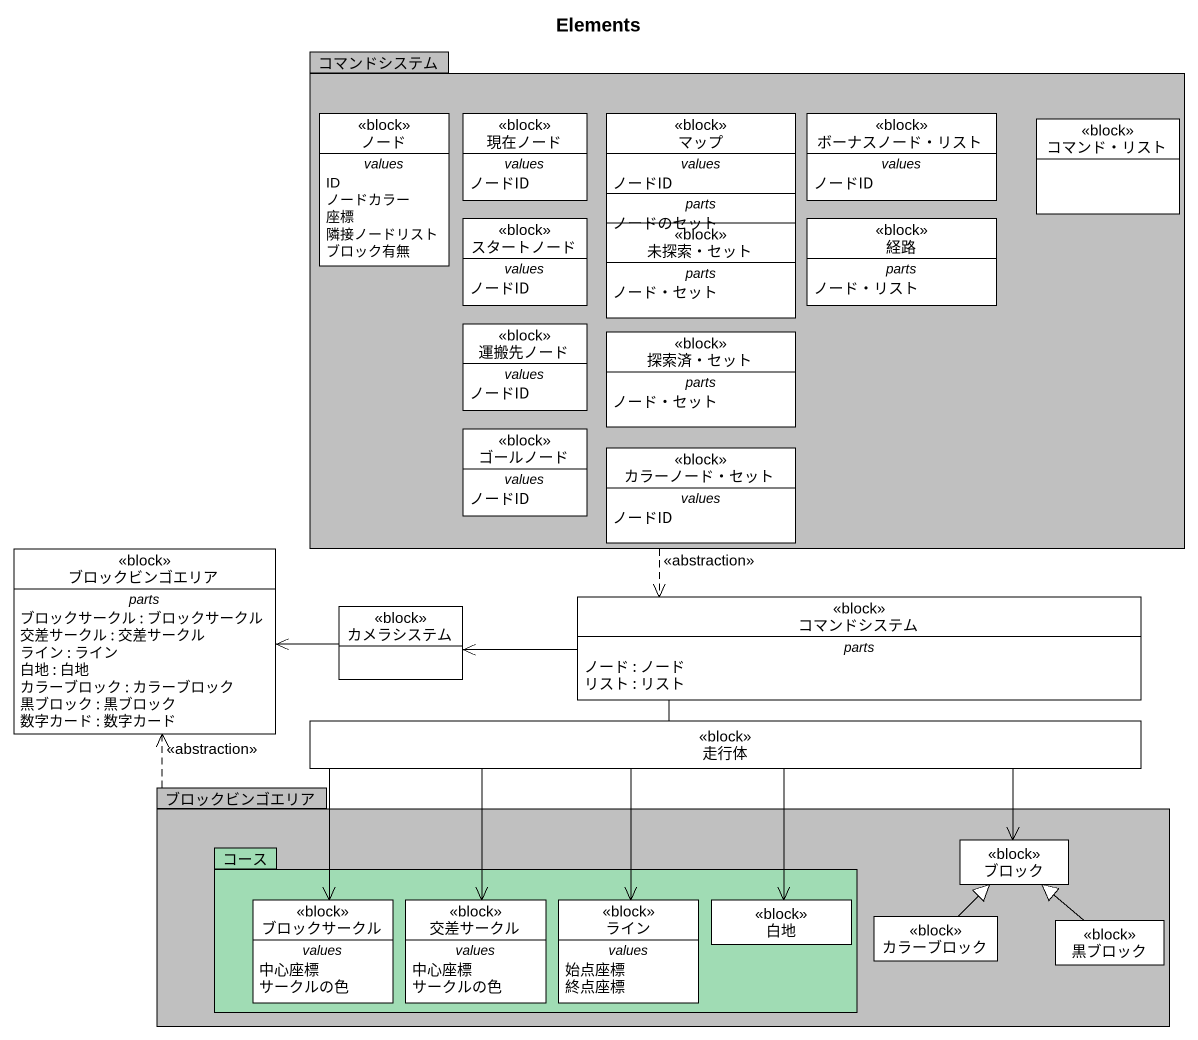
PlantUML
@startuml
title Elements
hide circle
hide empty members
package コマンドシステム #C0C0C0 {
  class ノード <<block>> #FFFFFF {
    -- values --
    ID
    ノードカラー
    座標
    隣接ノードリスト
    ブロック有無
  }
  class 現在ノード <<block>> #FFFFFF {
    -- values --
    ノードID
  }
  class マップ <<block>> #FFFFFF {
    -- values --
    ノードID
    -- parts --
    ノードのセット
  }
  class "ボーナスノード・リスト" as ボーナスノード_リスト <<block>> #FFFFFF {
    -- values --
    ノードID
  }
  class "コマンド・リスト" as コマンド_リスト <<block>> #FFFFFF
  class スタートノード <<block>> #FFFFFF {
    -- values --
    ノードID
  }
  class 経路 <<block>> #FFFFFF {
    -- parts --
    ノード・リスト
  }
  class "未探索・セット" as 未探索_セット <<block>> #FFFFFF {
    -- parts --
    ノード・セット
  }
  class 運搬先ノード <<block>> #FFFFFF {
    -- values --
    ノードID
  }
  class "探索済・セット" as 探索済_セット <<block>> #FFFFFF {
    -- parts --
    ノード・セット
  }
  class ゴールノード <<block>> #FFFFFF {
    -- values --
    ノードID
  }
  class "カラーノード・セット" as カラーノード_セット <<block>> #FFFFFF {
    -- values --
    ノードID
  }
}
class ブロックビンゴエリア <<block>> #FFFFFF {
  -- parts --
  ブロックサークル : ブロックサークル
  交差サークル : 交差サークル
  ライン : ライン
  白地 : 白地
  カラーブロック : カラーブロック
  黒ブロック : 黒ブロック
  数字カード : 数字カード
}
class カメラシステム <<block>> #FFFFFF
class "コマンドシステム" as コマンドシステム_2 <<block>> #FFFFFF {
  -- parts --
  ノード : ノード
  リスト : リスト
}
class 走行体 <<block>> #FFFFFF
package "ブロックビンゴエリア" as ブロックビンゴエリア_2 #C0C0C0 {
  package コース #A0DCB4 {
    class ブロックサークル <<block>> #FFFFFF {
      -- values --
      中心座標
      サークルの色
    }
    class 交差サークル <<block>> #FFFFFF {
      -- values --
      中心座標
      サークルの色
    }
    class ライン <<block>> #FFFFFF {
      -- values --
      始点座標
      終点座標
    }
    class 白地 <<block>> #FFFFFF
  }
  class ブロック <<block>> #FFFFFF
  class カラーブロック <<block>> #FFFFFF
  class 黒ブロック <<block>> #FFFFFF
}
コマンドシステム ..> コマンドシステム_2 : <<abstraction>>
カメラシステム -left-> ブロックビンゴエリア
コマンドシステム_2 -left-> カメラシステム
コマンドシステム_2 -- 走行体
走行体 -right-> ブロック
走行体 -left-> ブロックサークル
走行体 --> 交差サークル
走行体 --> ライン
走行体 --> 白地
ブロックビンゴエリア_2 .left.> ブロックビンゴエリア : <<abstraction>>
カラーブロック -up-|> ブロック
黒ブロック -up-|> ブロック
@enduml
